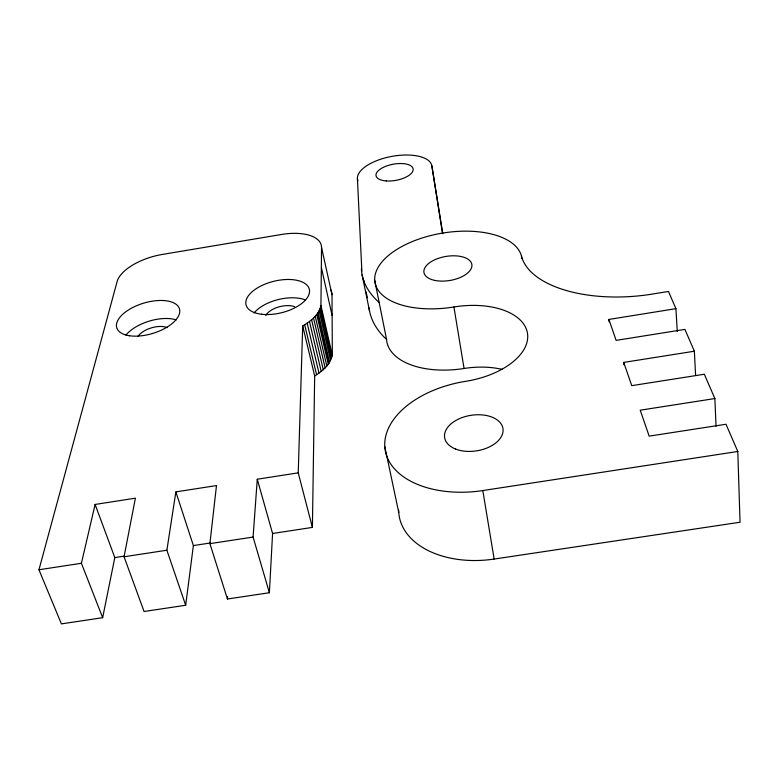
<?xml version="1.0" encoding="UTF-8"?>
<svg xmlns="http://www.w3.org/2000/svg" width="779" height="779" viewBox="0 0 779 779"><rect width="100%" height="100%" fill="white"/><g stroke="black" fill="none" stroke-linecap="round" stroke-linejoin="round"><path stroke-width="1.17" d="M321.357 267.499L321.532 247.498A42.047 19.806 -13.3 0 0 281.57 234.469L162.168 254.47A42.183 19.378 -16 0 0 117.132 281.54L38.95 569.761L61.405 623.882L102.653 617.698L114.815 557.579L95.106 504.451L135.4 498.18L124.056 556.761L144.076 611.496L185.675 605.264L193.377 545.582L175.859 491.89L216.484 485.57L209.892 543.654L227.449 599.012L269.388 592.731L272.572 533.488L257.274 479.221L298.23 472.853L302.71 325.943C310.548 321.24 319.088 314.979 320.929 305.426L321.357 267.499L332.117 315.544M272.572 533.488L312.398 527.402L314.677 375.955L302.71 325.943M314.677 375.955C322.857 370.882 331.893 363.54 332.321 353.121L332.01 294.744L321.532 247.498M269.388 592.731L253.087 537.062L257.274 479.221M227.449 599.012L227.663 596.636M185.675 605.264L166.881 550.227L175.859 491.89M102.653 617.698L81.415 563.275L95.106 504.451M609.11 321.815L608.886 319.439L675.919 308.659L677.272 331.474M623.93 364.825L623.726 362.42L694.362 351.222L695.608 375.507M716.047 426.288L714.869 398.546L640.221 410.192L649.17 436.133L725.999 424.253L737.801 451.479L740.05 522.232L494.159 559.059A87.482 57.237 -8.5 0 1 398.663 510.177M675.919 308.659L668.47 291.463L652.033 294.121A110.939 54.306 -5.1 0 1 521.482 256.155A74.453 37.373 -9.5 0 0 440.291 233.486A74.453 37.373 -9.5 0 0 375.001 282.602A74.453 37.373 -9.5 0 0 453.923 306.975A68.348 37.635 -9.2 0 1 527.48 333.276A68.348 37.635 -9.2 0 1 465.618 381.34A90.549 55.28 -8.8 0 0 385.138 449.843A90.549 55.28 -8.8 0 0 482.805 490.556L737.801 451.479M114.815 557.579L124.319 556.128M193.377 545.582L210.145 543.021M38.95 569.761L81.415 563.275M124.056 556.761L166.881 550.227M209.892 543.654L253.087 537.062M694.362 351.222L684.907 329.39L616.121 340.374L608.886 319.439M714.869 398.546L704.333 374.241L631.75 385.654L623.726 362.42M298.23 472.853L312.398 527.402M304.677 324.746L316.586 374.728M307.16 323.149L318.991 373.112M309.467 321.493L321.221 371.417M313.518 318.027L325.145 367.883M311.59 319.779L323.275 369.674M316.761 314.434L328.261 364.202M315.242 316.245L326.81 366.052M319.117 310.802L330.52 360.463M318.056 312.622L329.507 362.332M317.491 313.411L328.962 363.15M320.929 305.426L332.214 354.912M320.558 307.199L331.883 356.743M319.955 308.99L331.318 358.593M384.797 446.63L398.751 512.455M442.803 233.797L431.858 165.849A37.791 16.417 -10.5 0 0 393.035 156.18A37.791 16.417 -10.5 0 0 357.405 178.479L361.865 271.131M363.764 280.382L364.241 282.699M366.14 291.95L367.328 297.734M362.089 274.753L369.499 310.792M374.718 280.304L386.559 339.459A72.369 39.174 -9.2 0 0 464.07 368.486A66.254 39.232 -8.9 0 1 502.114 369.353M357.405 178.479L357.882 180.835M482.805 490.556L494.159 559.059M453.923 306.975L464.07 368.486M431.858 165.849L442.521 233.496M521.482 256.155L521.794 258.57M379.159 302.486A166.803 82.068 -7.6 0 1 361.388 268.813M386.559 339.459A163.95 84.541 -7.3 0 1 369.012 307.744M265.775 315.505A17.615 8.968 -13.8 0 1 294.676 306.702M137.961 336.421A17.703 8.754 -16.9 0 1 167.144 327.599M330.617 289.545A41.121 20.663 -13.5 0 1 332.01 294.744M125.994 335.058A32.455 16.057 -16.9 0 1 176.307 319.887M254.032 313.012A32.299 16.456 -13.8 0 1 304.92 299.74M455.569 449.035A29.524 17.995 -8.8 0 0 502.786 432.939A29.524 17.995 -8.8 0 0 463.057 417.252A29.524 17.995 -8.8 0 0 455.569 449.035M386.218 180.942A18.852 8.189 -10.5 0 0 413.162 169.024A18.852 8.189 -10.5 0 0 384.398 166.852A18.852 8.189 -10.5 0 0 386.218 180.942M435.364 280.518A24.285 12.182 -9.5 0 0 471.928 265.775A24.285 12.182 -9.5 0 0 436.386 259.086A24.285 12.182 -9.5 0 0 435.364 280.518M129.645 335.778A32.747 15.804 -16.8 0 0 179.637 312.798A32.747 15.804 -16.8 0 0 135.03 306.4A32.747 15.804 -16.8 0 0 129.645 335.778M261.384 314.21A32.591 16.193 -13.8 0 0 309.545 291.424A32.591 16.193 -13.8 0 0 262.056 285.426A32.591 16.193 -13.8 0 0 261.384 314.21"/></g></svg>
